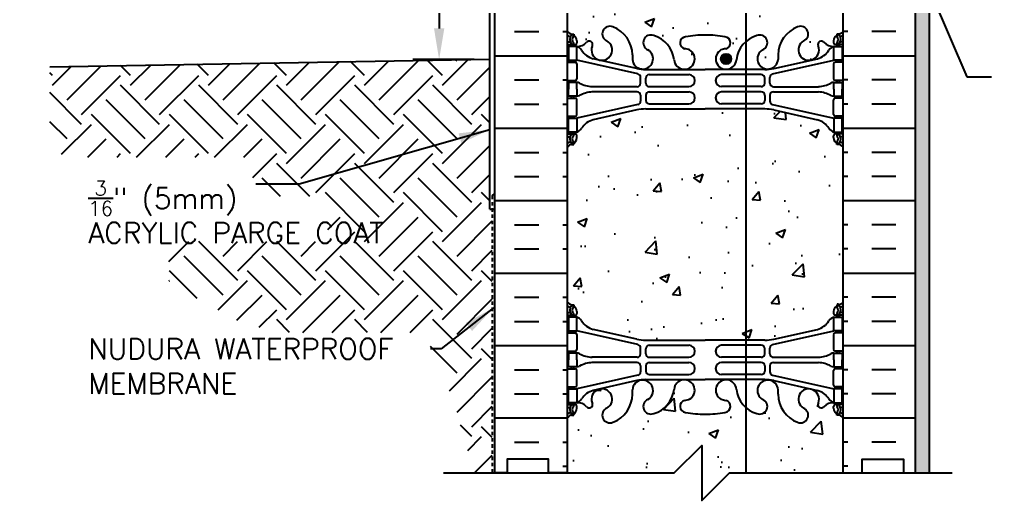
# Model space of a CAD drawing. Header units: inches. Extents: x 109 to 215, y 87 to 157.
# Drawn here: x 152.19 to 187.43, y 110.36 to 127.79 of the extents above; entities that cross this region are included whole.
import ezdxf

# ---------------------------------------------------------------- set-up
doc = ezdxf.new("R2010")
doc.units = ezdxf.units.IN
doc.header["$LTSCALE"] = 0.5
doc.header["$MEASUREMENT"] = 0
doc.linetypes.add('DASHED2', pattern=[0.375, 0.25, -0.125])
for name, color, linetype in [('HATCH', 12, 'Continuous'), ('line25', 2, 'Continuous'), ('LINE3', 3, 'Continuous'), ('LINE50', 5, 'Continuous'), ('LINE9', 9, 'Continuous'), ('TEXT', 4, 'Continuous'), ('Web_Edge', 9, 'Continuous')]:
    doc.layers.add(name, color=color, linetype=linetype)
doc.styles.add('DIM', font='romans.shx', dxfattribs={"width": 0.7})
doc.styles.add('ROMANS', font='romans.shx', dxfattribs={"height": 0.75})
doc.dimstyles.new('ext_12', dxfattribs={"dimscale": 12, "dimtxt": 0.09375, "dimasz": 0.09375, "dimexe": 0.09375, "dimexo": 0.0625, "dimgap": 0.0625, "dimtad": 1, "dimdec": 1, "dimzin": 3, "dimdsep": 46, "dimlunit": 4, "dimtxsty": 'DIM', "dimcen": 0.09, "dimdle": 0.09375, "dimclrt": 4, "dimadec": 0, "dimazin": 0, "dimtfac": 1, "dimtdec": 1, "dimtmove": 2, "dimatfit": 3, "dimfxl": 1, "dimfrac": 2, "dimtolj": 1, "dimtzin": 0, "dimarcsym": 0})

msp = doc.modelspace()

# ---------------------------------------------------------------- hatches: boundary and pattern name
at = {"layer": 'HATCH'}
h = msp.add_hatch(dxfattribs=at)
h.set_pattern_fill('AR-CONC', color=256, scale=0.5)
h.paths.add_polyline_path([(174.863, 154.425, 0.520567), (174.386, 154.425, 0.520567), (174.173, 154.425, 0.520567), (173.96, 154.425, 0.520567), (173.483, 154.425, 0.520567), (172.925, 154.425, 0.520567), (172.63, 154.425, 0.464822), (172.053, 154.425), (172.053, 153.553, 0.088416), (172.199, 153.455), (172.289, 153.455), (172.289, 153.414, -0.249069), (172.399, 153.207), (172.399, 153.139, -0.414214), (172.337, 153.077), (172.289, 153.077), (172.289, 153.007), (172.394, 153.007, -0.155529), (172.57, 152.873, 0.180914), (172.988, 152.561), (174.568, 152.208, 0.049521), (174.863, 152.173)])
h.paths.add_polyline_path([(182.053, 153.553), (182.053, 154.545, 0.481314), (181.681, 154.475, 0.520567), (181.32, 154.475, 0.520567), (180.811, 154.475, 0.520567), (180.696, 154.425, 0.520567), (180.088, 154.425, 0.039409), (180.053, 154.468, 0.039409), (180.018, 154.425, 0.520567), (179.411, 154.425, 0.520567), (179.296, 154.475, 0.520567), (178.787, 154.475, 0.520567), (178.425, 154.475, 0.520567), (178.031, 154.524, 0.520567), (177.637, 154.475, 0.520567), (177.276, 154.475, 0.520567), (176.767, 154.475, 0.520567), (176.652, 154.425, 0.520567), (176.045, 154.425, 0.520567), (175.47, 154.425, 0.520567), (174.863, 154.425), (174.863, 152.173, 0.005438), (174.895, 152.172), (177.053, 152.172), (179.211, 152.172, 0.054974), (179.538, 152.208), (181.119, 152.561, 0.180914), (181.536, 152.873, -0.155529), (181.712, 153.007), (181.817, 153.007), (181.817, 153.077), (181.77, 153.077, -0.414214), (181.707, 153.139), (181.707, 153.207, -0.249069), (181.817, 153.414), (181.817, 153.455), (181.907, 153.455, 0.08841)])
h.paths.add_polyline_path([(174.863, 149.598, -0.346523), (174.863, 149.941), (174.863, 150.717, 0.453086), (174.412, 150.378), (174.413, 150.213, -0.311223), (173.704, 149.197, -1), (173.49, 149.708, 2.155404), (172.952, 149.902), (172.963, 149.881, -0.834375), (172.752, 149.756, 0.23174), (172.394, 149.907), (172.289, 149.907), (172.289, 149.837), (172.337, 149.837, -0.414214), (172.399, 149.774), (172.399, 149.707, -0.249069), (172.289, 149.499), (172.289, 149.458), (172.199, 149.458, 0.088416), (172.053, 149.36), (172.053, 147.36), (172.053, 145.36, 0.088416), (172.199, 145.263), (172.289, 145.263), (172.289, 145.221, -0.249069), (172.399, 145.014), (172.399, 144.947, -0.414214), (172.337, 144.884), (172.289, 144.884), (172.289, 144.814), (172.394, 144.814, 0.231736), (172.752, 144.965, -0.8344), (172.963, 144.84), (172.952, 144.818, 2.155404), (173.49, 145.013, -1), (173.704, 145.524, -0.311223), (174.413, 144.508), (174.412, 144.343, 0.453086), (174.863, 144.004), (174.863, 144.78, -0.346523), (174.863, 145.123)])
h.paths.add_polyline_path([(178.521, 149.735, -0.183409), (178.183, 150.386, 1.661382), (177.622, 150.034, 0.055617), (177.801, 149.988, -0.843243), (177.767, 149.556, -0.047544), (177.053, 149.491, -0.047544), (176.339, 149.556, -0.843243), (176.305, 149.988, 0.055617), (176.484, 150.034, 1.661382), (175.923, 150.386, -0.30095), (175.187, 149.514, -0.336806), (174.863, 149.598), (174.863, 145.123, -0.336806), (175.187, 145.207, -0.30095), (175.923, 144.334, 1.661382), (176.484, 144.687, 0.055617), (176.305, 144.733, -0.843243), (176.339, 145.165, -0.047544), (177.053, 145.23, -0.047544), (177.767, 145.165, -0.843243), (177.801, 144.733, 0.055617), (177.622, 144.687, 1.661382), (178.183, 144.334, -0.183409), (178.521, 144.986)])
h.paths.add_polyline_path([(182.053, 149.36, 0.08841), (181.907, 149.458), (181.817, 149.458), (181.817, 149.499, -0.249069), (181.707, 149.707), (181.707, 149.774, -0.414214), (181.77, 149.837), (181.817, 149.837), (181.817, 149.907), (181.712, 149.907, 0.231736), (181.355, 149.756, -0.8344), (181.143, 149.881), (181.155, 149.902, 2.155404), (180.616, 149.708, -1), (180.402, 149.197, -0.311223), (179.694, 150.213), (179.694, 150.378, 1.661382), (179.133, 150.025, -1), (178.919, 149.514, -0.111393), (178.521, 149.735), (178.521, 144.986, -0.111393), (178.919, 145.207, -1), (179.133, 144.696, 1.661382), (179.694, 144.343), (179.694, 144.508, -0.311223), (180.402, 145.524, -1), (180.616, 145.013, 2.155404), (181.155, 144.818), (181.143, 144.84, -0.834375), (181.355, 144.965, 0.23174), (181.712, 144.814), (181.817, 144.814), (181.817, 144.884), (181.77, 144.884, -0.414214), (181.707, 144.947), (181.707, 145.014, -0.249069), (181.817, 145.221), (181.817, 145.263), (181.907, 145.263, 0.08841), (182.053, 145.36), (182.053, 146.285), (182.053, 147.36)])
h.paths.add_polyline_path([(179.508, 144.371, -1), (179.133, 144.371, -1)], flags=16)
h.paths.add_polyline_path([(174.863, 142.548, 0.049521), (174.568, 142.513), (172.988, 142.16, 0.17445), (172.58, 141.864, -0.168672), (172.394, 141.714), (172.289, 141.714), (172.289, 141.644), (172.337, 141.644, -0.414214), (172.399, 141.582), (172.399, 141.514, -0.249069), (172.289, 141.307), (172.289, 141.265), (172.199, 141.265, 0.088416), (172.053, 141.168), (172.053, 135.553, 0.088416), (172.199, 135.455), (172.289, 135.455), (172.289, 135.414, -0.249069), (172.399, 135.207), (172.399, 135.139, -0.414214), (172.337, 135.077), (172.289, 135.077), (172.289, 135.007), (172.394, 135.007, -0.168672), (172.58, 134.857, 0.17445), (172.988, 134.561), (174.568, 134.208, 0.049521), (174.863, 134.173)])
h.paths.add_polyline_path([(178.521, 142.549), (177.053, 142.549), (174.895, 142.549, 0.005438), (174.863, 142.548), (174.863, 134.173, 0.005438), (174.895, 134.172), (177.053, 134.172), (178.521, 134.172)])
h.paths.add_polyline_path([(182.053, 141.168, 0.08841), (181.907, 141.265), (181.817, 141.265), (181.817, 141.307, -0.137883), (181.73, 141.41), (179.55, 141.41, -0.414214), (179.05, 141.91), (179.05, 142.549), (178.521, 142.549), (178.521, 134.172), (179.211, 134.172, 0.054974), (179.538, 134.208), (181.119, 134.561, 0.17445), (181.526, 134.857, -0.168672), (181.712, 135.007), (181.817, 135.007), (181.817, 135.077), (181.77, 135.077, -0.414214), (181.707, 135.139), (181.707, 135.207, -0.249069), (181.817, 135.414), (181.817, 135.455), (181.907, 135.455, 0.08841), (182.053, 135.553), (182.053, 136.16), (179.65, 136.16, 0.414214), (179.55, 136.06), (179.55, 134.66), (179.05, 134.66), (179.05, 136.16, -0.414214), (179.55, 136.66), (182.053, 136.66)])
h.paths.add_polyline_path([(179.55, 142.51), (179.55, 142.01, 0.414214), (179.65, 141.91), (181.492, 141.91, 0.154445), (181.119, 142.16)], flags=17)
h.paths.add_polyline_path([(178.521, 131.735, -0.183409), (178.183, 132.386, 1.661382), (177.622, 132.034, 0.055617), (177.801, 131.988, -0.843243), (177.767, 131.556, -0.047544), (177.053, 131.491, -0.047544), (176.339, 131.556, -0.843243), (176.305, 131.988, 0.055617), (176.484, 132.034, 1.661382), (175.923, 132.386, -0.30095), (175.187, 131.514, -1), (174.973, 132.025, 1.661382), (174.412, 132.378), (174.413, 132.232, -0.316114), (173.704, 131.197, -1), (173.49, 131.708, 2.155404), (172.952, 131.902), (172.963, 131.881, -0.834375), (172.752, 131.756, 0.23174), (172.394, 131.907), (172.289, 131.907), (172.289, 131.837), (172.337, 131.837, -0.414214), (172.399, 131.774), (172.399, 131.707, -0.249069), (172.289, 131.499), (172.289, 131.458), (172.199, 131.458, 0.088416), (172.053, 131.36), (172.053, 129.36), (172.053, 127.36, 0.088416), (172.199, 127.263), (172.289, 127.263), (172.289, 127.221, -0.249069), (172.399, 127.014), (172.399, 126.947, -0.414214), (172.337, 126.884), (172.289, 126.884), (172.289, 126.814), (172.394, 126.814, 0.231736), (172.752, 126.965, -0.8344), (172.963, 126.84), (172.952, 126.818, 2.155404), (173.49, 127.013, -1), (173.704, 127.524, -0.311223), (174.413, 126.508), (174.412, 126.343, 1.661382), (174.973, 126.696, -1), (175.187, 127.207, -0.30095), (175.923, 126.334, 1.661382), (176.484, 126.687, 0.055617), (176.305, 126.733, -0.843243), (176.339, 127.165, -0.047544), (177.053, 127.23, -0.047544), (177.767, 127.165, -0.843243), (177.801, 126.733, 0.055617), (177.622, 126.687, 1.661382), (178.183, 126.334, -0.183409), (178.521, 126.986)])
h.paths.add_polyline_path([(177.997, 126.362, -1), (177.622, 126.362, -1)], flags=16)
h.paths.add_polyline_path([(182.053, 129.36), (182.053, 131.36, 0.08841), (181.907, 131.458), (181.817, 131.458), (181.817, 131.499, -0.249069), (181.707, 131.707), (181.707, 131.774, -0.414214), (181.77, 131.837), (181.817, 131.837), (181.817, 131.907), (181.712, 131.907, 0.231736), (181.355, 131.756, -0.8344), (181.143, 131.881), (181.155, 131.902, 2.155404), (180.616, 131.708, -1), (180.402, 131.197, -0.311223), (179.694, 132.213), (179.694, 132.378, 1.661382), (179.133, 132.025, -1), (178.919, 131.514, -0.111393), (178.521, 131.735), (178.521, 126.986, -0.111393), (178.919, 127.207, -1), (179.133, 126.696, 1.661382), (179.694, 126.343), (179.694, 126.488, -0.316114), (180.402, 127.524, -1), (180.616, 127.013, 2.155404), (181.155, 126.818), (181.143, 126.84, -0.834375), (181.355, 126.965, 0.23174), (181.712, 126.814), (181.817, 126.814), (181.817, 126.884), (181.77, 126.884, -0.414214), (181.707, 126.947), (181.707, 127.014, -0.249069), (181.817, 127.221), (181.817, 127.263), (181.907, 127.263, 0.08841), (182.053, 127.36)])
h.paths.add_polyline_path([(178.521, 124.549), (177.053, 124.549), (174.895, 124.549, 0.054974), (174.568, 124.513), (172.988, 124.16, 0.17445), (172.58, 123.864, -0.168672), (172.394, 123.714), (172.289, 123.714), (172.289, 123.644), (172.337, 123.644, -0.414214), (172.399, 123.582), (172.399, 123.514, -0.249069), (172.289, 123.307), (172.289, 123.265), (172.199, 123.265, 0.088416), (172.053, 123.168), (172.053, 117.553, 0.088416), (172.199, 117.455), (172.289, 117.455), (172.289, 117.414, -0.249069), (172.399, 117.207), (172.399, 117.139, -0.414214), (172.337, 117.077), (172.289, 117.077), (172.289, 117.007), (172.394, 117.007, -0.168672), (172.58, 116.857, 0.17445), (172.988, 116.561), (174.568, 116.208, 0.054974), (174.895, 116.172), (177.053, 116.172), (178.521, 116.172)])
h.paths.add_polyline_path([(182.053, 123.168, 0.08841), (181.907, 123.265), (181.817, 123.265), (181.817, 123.307, -0.249069), (181.707, 123.514), (181.707, 123.582, -0.414214), (181.77, 123.644), (181.817, 123.644), (181.817, 123.714), (181.712, 123.714, -0.168672), (181.526, 123.864, 0.17445), (181.119, 124.16), (179.538, 124.513, 0.054974), (179.211, 124.549), (178.521, 124.549), (178.521, 116.172), (179.211, 116.172, 0.054974), (179.538, 116.208), (181.119, 116.561, 0.17445), (181.526, 116.857, -0.168672), (181.712, 117.007), (181.817, 117.007), (181.817, 117.077), (181.77, 117.077, -0.414214), (181.707, 117.139), (181.707, 117.207, -0.249069), (181.817, 117.414), (181.817, 117.455), (181.907, 117.455, 0.08841), (182.053, 117.553)])
h.paths.add_polyline_path([(178.521, 113.735, -0.183409), (178.183, 114.386, 1.661382), (177.622, 114.034, 0.055617), (177.801, 113.988, -0.843243), (177.767, 113.556, -0.047544), (177.053, 113.491, -0.047544), (176.339, 113.556, -0.843243), (176.305, 113.988, 0.055617), (176.484, 114.034, 1.661382), (175.923, 114.386, -0.30095), (175.187, 113.514, -1), (174.973, 114.025, 1.661382), (174.412, 114.378), (174.413, 114.232, -0.316114), (173.704, 113.197, -1), (173.49, 113.708, 2.155404), (172.952, 113.902), (172.963, 113.881, -0.834375), (172.752, 113.756, 0.23174), (172.394, 113.907), (172.289, 113.907), (172.289, 113.837), (172.337, 113.837, -0.414214), (172.399, 113.774), (172.399, 113.707, -0.249069), (172.289, 113.499), (172.289, 113.458), (172.199, 113.458, 0.088416), (172.053, 113.36), (172.053, 111.36), (175.928, 111.36), (176.928, 112.36), (176.928, 110.36), (177.928, 111.36), (178.521, 111.36)])
h.paths.add_polyline_path([(182.053, 113.36, 0.08841), (181.907, 113.458), (181.817, 113.458), (181.817, 113.499, -0.249069), (181.707, 113.707), (181.707, 113.774, -0.414214), (181.77, 113.837), (181.817, 113.837), (181.817, 113.907), (181.712, 113.907, 0.231736), (181.355, 113.756, -0.8344), (181.143, 113.881), (181.155, 113.902, 2.155404), (180.616, 113.708, -1), (180.402, 113.197, -0.311223), (179.694, 114.213), (179.694, 114.378, 1.661382), (179.133, 114.025, -1), (178.919, 113.514, -0.111393), (178.521, 113.735), (178.521, 111.36), (182.053, 111.36)])
h = msp.add_hatch(dxfattribs=at)
h.set_pattern_fill('AR-SAND', color=256, scale=0.25, style=0)
h.set_pattern_definition([(37.5, (73.5921, 14.04015), (-0.0157483, 0.4817059), [0, -0.38, 0, -0.425, 0, -0.40625]), (7.5, (73.5921, 14.04015), (0.4424442, 0.7055365), [0, -0.205, 0, -0.3425, 0, -0.13125]), (327.5, (73.2846, 14.04015), (0.7785355, 0.0014148), [0, -0.125, 0, -0.45, 0, -0.5875]), (317.5, (73.2846, 14.04015), (0.7515317, 0.219419), [0, -0.0625, 0, -0.295, 0, -0.3375])])
h.paths.add_polyline_path([(185.178, 133.91), (184.678, 133.91), (184.678, 129.36), (184.678, 111.36), (185.178, 111.36)])
h = msp.add_hatch(dxfattribs=at)
h.set_pattern_fill('INSUL', color=256, scale=7, style=0)
h.set_pattern_definition([(0, (-2754.1084, -285.649), (0, 2.625), []), (0, (-2754.1084, -284.774), (0, 2.625), [0.875, -0.875]), (0, (-2754.1084, -283.899), (0, 2.625), [0.875, -0.875])])
h.paths.add_polyline_path([(169.428, 111.36), (169.866, 111.36), (169.866, 111.86), (171.366, 111.86), (171.366, 111.36), (172.053, 111.36), (172.053, 129.36), (171.366, 129.36), (171.366, 129.86), (169.866, 129.86), (169.866, 129.36), (169.428, 129.36)])
h = msp.add_hatch(dxfattribs=at)
h.set_pattern_fill('INSUL', color=256, scale=7, style=0)
h.set_pattern_definition([(180, (3108.2148, -285.649), (0, 2.625), []), (180, (3108.2148, -284.774), (0, 2.625), [0.875, -0.875]), (180, (3108.2148, -283.899), (0, 2.625), [0.875, -0.875])])
h.paths.add_polyline_path([(184.678, 111.36), (184.241, 111.36), (184.241, 111.86), (182.741, 111.86), (182.741, 111.36), (182.053, 111.36), (182.053, 129.36), (182.741, 129.36), (182.741, 129.86), (184.241, 129.86), (184.241, 129.36), (184.678, 129.36)])
h = msp.add_hatch(dxfattribs=at)
h.set_pattern_fill('EARTH', color=256, scale=8, angle=45, style=0)
h.set_pattern_definition([(45, (69.592, 14.0358), (2e-16, 2.828427), [2, -2]), (45, (69.0618, 14.5661), (2e-16, 2.828427), [2, -2]), (45, (68.5314, 15.0964), (2e-16, 2.828427), [2, -2]), (135, (68.5314, 15.45), (-2.828427, 4e-16), [2, -2]), (135, (69.0618, 15.9803), (-2.828427, 4e-16), [2, -2]), (135, (69.592, 16.5107), (-2.828427, 4e-16), [2, -2])])
h.paths.add_polyline_path([(152.203, 124.17), (152.203, 124.17), (152.192, 124.178)])
h.paths.add_polyline_path([(153.292, 126.078), (153.292, 123.294), (153.304, 123.284), (153.331, 123.26), (153.358, 123.235), (153.386, 123.211), (153.413, 123.186), (153.44, 123.162), (153.467, 123.137), (153.494, 123.112), (153.521, 123.087), (153.548, 123.063), (153.575, 123.038), (153.602, 123.013), (153.628, 122.988), (153.655, 122.962), (153.682, 122.937), (153.708, 122.912), (153.735, 122.886), (153.761, 122.861), (153.788, 122.836), (153.814, 122.81), (153.821, 122.803), (160.65, 122.803), (160.65, 121.375), (163.37, 121.375), (163.37, 119.743), (157.612, 119.743), (157.612, 118.243), (160.31, 116.765), (160.346, 116.757), (160.381, 116.75), (160.416, 116.742), (160.451, 116.735), (160.487, 116.727), (160.522, 116.72), (160.557, 116.712), (160.592, 116.705), (160.627, 116.697), (160.662, 116.689), (160.697, 116.682), (160.732, 116.674), (160.767, 116.667), (160.802, 116.659), (160.837, 116.651), (160.872, 116.644), (160.906, 116.636), (160.941, 116.628), (160.976, 116.621), (161.011, 116.613), (161.045, 116.605), (161.08, 116.597), (161.114, 116.59), (161.149, 116.582), (161.183, 116.574), (161.218, 116.566), (161.252, 116.558), (161.287, 116.551), (161.321, 116.543), (161.355, 116.535), (161.39, 116.527), (161.424, 116.519), (161.458, 116.511), (161.492, 116.503), (161.526, 116.496), (161.56, 116.488), (161.594, 116.48), (161.628, 116.472), (161.662, 116.464), (161.696, 116.456), (161.699, 116.455), (167.088, 116.455), (167.088, 115.186), (167.093, 115.185), (167.561, 114.753), (167.867, 114.168), (168.678, 111.36), (169.334, 111.36), (169.334, 120.915), (169.241, 120.915), (169.241, 126.356)])
at = {"layer": 'LINE3'}
msp.add_hatch(color=256, dxfattribs=at).paths.add_polyline_path([(177.622, 126.362, 1), (177.997, 126.362, 1)])

# ---------------------------------------------------------------- linework, layer by layer
at = {"layer": 'line25'}
for p, q in [((172.053, 129.36), (172.053, 111.36)), ((182.053, 111.36), (182.053, 129.36))]:
    msp.add_line(p, q, dxfattribs=at)
at = {"layer": 'LINE3'}
msp.add_line((178.521, 152.289), (178.521, 111.36), dxfattribs=at)
msp.add_circle((177.809, 126.362), 0.188, dxfattribs=at)
at = {"layer": 'LINE50'}
for p, q in [((169.428, 111.36), (169.428, 129.36)), ((184.678, 111.36), (184.678, 129.36)), ((153.292, 126.078), (169.241, 126.356))]:
    msp.add_line(p, q, dxfattribs=at)
for points in [[(172.053, 111.36), (171.366, 111.36), (171.366, 111.86), (169.866, 111.86), (169.866, 111.36), (169.428, 111.36)], [(182.053, 111.36), (182.741, 111.36), (182.741, 111.86), (184.241, 111.86), (184.241, 111.36), (184.678, 111.36)]]:
    msp.add_lwpolyline(points, dxfattribs=at)
at = {"layer": 'LINE9'}
for p, q in [((185.178, 111.36), (185.178, 133.91)), ((169.241, 120.92), (169.241, 132.92)), ((169.241, 120.92), (169.428, 120.92))]:
    msp.add_line(p, q, dxfattribs=at)
at = {"layer": 'LINE9', "linetype": 'DASHED2'}
for q in [(169.428, 121.495), (169.334, 111.36)]:
    msp.add_line((169.334, 121.401), q, dxfattribs=at)
at = {"layer": 'LINE9'}
msp.add_lwpolyline([(167.564, 111.36), (175.928, 111.36), (176.928, 112.36), (176.928, 110.36), (177.928, 111.36), (186.006, 111.36)], dxfattribs=at)
at = {"layer": 'TEXT'}
for p, q in [((167.407, 131.235), (167.407, 127.471)), ((168.677, 126.346), (166.448, 126.346))]:
    msp.add_line(p, q, dxfattribs=at)
msp.add_solid([(167.219, 127.471), (167.594, 127.471), (167.406, 126.346)], dxfattribs=at)
at = {"layer": 'Web_Edge'}
for p, q in [((172.199, 127.263), (172.289, 127.263)), ((172.289, 127.263), (172.289, 127.221)), ((181.907, 127.263), (181.817, 127.263)), ((181.817, 127.263), (181.817, 127.221)), ((172.053, 126.984), (172.131, 126.984)), ((172.053, 126.884), (172.337, 126.884)), ((172.199, 126.884), (172.199, 126.814)), ((172.289, 126.884), (172.289, 126.814)), ((172.399, 127.014), (172.399, 126.947)), ((181.707, 127.014), (181.707, 126.947)), ((182.053, 126.884), (181.77, 126.884)), ((181.817, 126.884), (181.817, 126.814)), ((181.907, 126.884), (181.907, 126.814)), ((182.053, 126.984), (181.975, 126.984)), ((172.952, 126.818), (172.963, 126.84)), ((174.413, 126.508), (174.412, 126.343)), ((179.694, 126.508), (179.694, 126.343)), ((181.155, 126.818), (181.143, 126.84)), ((172.053, 126.244), (172.337, 126.244)), ((172.199, 126.314), (172.199, 126.244)), ((172.289, 126.314), (172.289, 126.244)), ((174.612, 125.818), (172.394, 126.314)), ((172.399, 126.182), (172.399, 125.647)), ((174.568, 126.016), (172.988, 126.369)), ((179.495, 125.818), (181.712, 126.314)), ((179.538, 126.016), (181.119, 126.369)), ((181.707, 126.182), (181.707, 125.647)), ((182.053, 126.244), (181.77, 126.244)), ((181.817, 126.314), (181.817, 126.244)), ((181.907, 126.314), (181.907, 126.244)), ((174.895, 125.98), (177.053, 125.98)), ((179.211, 125.98), (177.053, 125.98)), ((172.053, 125.584), (172.337, 125.584)), ((172.199, 125.584), (172.199, 125.514)), ((172.289, 125.584), (172.289, 125.514)), ((174.709, 125.483), (174.709, 125.696)), ((174.897, 125.484), (174.897, 125.668)), ((175.022, 125.793), (176.461, 125.793)), ((179.084, 125.793), (177.645, 125.793)), ((179.209, 125.484), (179.209, 125.668)), ((179.397, 125.483), (179.397, 125.696)), ((182.053, 125.584), (181.77, 125.584)), ((181.817, 125.584), (181.817, 125.514)), ((181.907, 125.584), (181.907, 125.514)), ((174.584, 125.358), (172.947, 125.358)), ((174.584, 125.17), (172.947, 125.17)), ((175.022, 125.359), (176.461, 125.359)), ((175.022, 125.169), (176.461, 125.169)), ((179.084, 125.359), (177.645, 125.359)), ((179.084, 125.169), (177.645, 125.169)), ((179.522, 125.358), (181.159, 125.358)), ((179.522, 125.17), (181.159, 125.17)), ((172.053, 124.944), (172.337, 124.944)), ((172.199, 124.944), (172.199, 125.014)), ((172.289, 124.944), (172.289, 125.014)), ((172.399, 124.347), (172.399, 124.882)), ((174.709, 125.045), (174.709, 124.833)), ((174.897, 125.044), (174.897, 124.86)), ((179.209, 125.044), (179.209, 124.86)), ((179.397, 125.045), (179.397, 124.833)), ((181.707, 124.347), (181.707, 124.882)), ((182.053, 124.944), (181.77, 124.944)), ((181.817, 124.944), (181.817, 125.014)), ((181.907, 124.944), (181.907, 125.014)), ((174.612, 124.711), (172.394, 124.214)), ((174.568, 124.513), (172.988, 124.16)), ((174.895, 124.549), (177.053, 124.549)), ((175.022, 124.735), (176.461, 124.735)), ((179.211, 124.549), (177.053, 124.549)), ((179.084, 124.735), (177.645, 124.735)), ((179.495, 124.711), (181.712, 124.214)), ((179.538, 124.513), (181.119, 124.16)), ((172.053, 124.284), (172.337, 124.284)), ((172.199, 124.214), (172.199, 124.284)), ((172.289, 124.214), (172.289, 124.284)), ((182.053, 124.284), (181.77, 124.284)), ((181.817, 124.214), (181.817, 124.284)), ((181.907, 124.214), (181.907, 124.284)), ((172.199, 123.644), (172.199, 123.714)), ((172.289, 123.644), (172.289, 123.714)), ((181.817, 123.644), (181.817, 123.714)), ((181.907, 123.644), (181.907, 123.714)), ((172.053, 123.644), (172.337, 123.644)), ((172.053, 123.544), (172.131, 123.544)), ((172.399, 123.514), (172.399, 123.582)), ((181.707, 123.514), (181.707, 123.582)), ((182.053, 123.644), (181.77, 123.644)), ((182.053, 123.544), (181.975, 123.544)), ((172.199, 123.265), (172.289, 123.265)), ((172.289, 123.265), (172.289, 123.307)), ((181.817, 123.265), (181.817, 123.307)), ((181.907, 123.265), (181.817, 123.265)), ((172.199, 117.455), (172.289, 117.455)), ((172.289, 117.455), (172.289, 117.414)), ((181.907, 117.455), (181.817, 117.455)), ((181.817, 117.455), (181.817, 117.414)), ((172.053, 117.177), (172.131, 117.177)), ((172.053, 117.077), (172.337, 117.077)), ((172.199, 117.077), (172.199, 117.007)), ((172.289, 117.077), (172.289, 117.007)), ((172.399, 117.207), (172.399, 117.139)), ((181.707, 117.207), (181.707, 117.139)), ((182.053, 117.077), (181.77, 117.077)), ((181.817, 117.077), (181.817, 117.007)), ((181.907, 117.077), (181.907, 117.007)), ((182.053, 117.177), (181.975, 117.177)), ((172.053, 116.437), (172.337, 116.437)), ((172.199, 116.507), (172.199, 116.437)), ((172.289, 116.507), (172.289, 116.437)), ((174.612, 116.01), (172.394, 116.507)), ((172.399, 116.374), (172.399, 115.839)), ((174.568, 116.208), (172.988, 116.561)), ((179.495, 116.01), (181.712, 116.507)), ((179.538, 116.208), (181.119, 116.561)), ((181.707, 116.374), (181.707, 115.839)), ((182.053, 116.437), (181.77, 116.437)), ((181.817, 116.507), (181.817, 116.437)), ((181.907, 116.507), (181.907, 116.437)), ((174.895, 116.172), (177.053, 116.172)), ((175.022, 115.986), (176.461, 115.986)), ((179.211, 116.172), (177.053, 116.172)), ((179.084, 115.986), (177.645, 115.986)), ((172.053, 115.777), (172.337, 115.777)), ((172.199, 115.777), (172.199, 115.707)), ((172.289, 115.777), (172.289, 115.707)), ((174.709, 115.676), (174.709, 115.888)), ((174.897, 115.677), (174.897, 115.861)), ((179.209, 115.677), (179.209, 115.861)), ((179.397, 115.676), (179.397, 115.888)), ((182.053, 115.777), (181.77, 115.777)), ((181.817, 115.777), (181.817, 115.707)), ((181.907, 115.777), (181.907, 115.707)), ((174.584, 115.551), (172.947, 115.551)), ((174.584, 115.362), (172.947, 115.362)), ((174.709, 115.237), (174.709, 115.025)), ((174.897, 115.237), (174.897, 115.053)), ((175.022, 115.552), (176.461, 115.552)), ((175.022, 115.362), (176.461, 115.362)), ((179.084, 115.552), (177.645, 115.552)), ((179.084, 115.362), (177.645, 115.362)), ((179.209, 115.237), (179.209, 115.053)), ((179.397, 115.237), (179.397, 115.025)), ((179.522, 115.551), (181.159, 115.551)), ((179.522, 115.362), (181.159, 115.362)), ((172.053, 115.137), (172.337, 115.137)), ((172.199, 115.137), (172.199, 115.207)), ((172.289, 115.137), (172.289, 115.207)), ((174.612, 114.903), (172.394, 114.407)), ((172.399, 114.539), (172.399, 115.074)), ((175.022, 114.928), (176.461, 114.928)), ((179.084, 114.928), (177.645, 114.928)), ((179.495, 114.903), (181.712, 114.407)), ((181.707, 114.539), (181.707, 115.074)), ((182.053, 115.137), (181.77, 115.137)), ((181.817, 115.137), (181.817, 115.207)), ((181.907, 115.137), (181.907, 115.207)), ((174.568, 114.705), (172.988, 114.352)), ((174.895, 114.741), (177.053, 114.741)), ((179.211, 114.741), (177.053, 114.741)), ((179.538, 114.705), (181.119, 114.352)), ((172.053, 114.477), (172.337, 114.477)), ((172.199, 114.407), (172.199, 114.477)), ((172.289, 114.407), (172.289, 114.477)), ((174.413, 114.213), (174.412, 114.378)), ((179.694, 114.213), (179.694, 114.378)), ((182.053, 114.477), (181.77, 114.477)), ((181.817, 114.407), (181.817, 114.477)), ((181.907, 114.407), (181.907, 114.477)), ((172.053, 113.837), (172.337, 113.837)), ((172.199, 113.837), (172.199, 113.907)), ((172.289, 113.837), (172.289, 113.907)), ((172.952, 113.902), (172.963, 113.881)), ((181.155, 113.902), (181.143, 113.881)), ((182.053, 113.837), (181.77, 113.837)), ((181.817, 113.837), (181.817, 113.907)), ((181.907, 113.837), (181.907, 113.907)), ((172.053, 113.737), (172.131, 113.737)), ((172.289, 113.458), (172.289, 113.499)), ((172.399, 113.707), (172.399, 113.774)), ((181.707, 113.707), (181.707, 113.774)), ((181.817, 113.458), (181.817, 113.499)), ((182.053, 113.737), (181.975, 113.737)), ((172.199, 113.458), (172.289, 113.458)), ((181.907, 113.458), (181.817, 113.458))]:
    msp.add_line(p, q, dxfattribs=at)
for points in [[(172.094, 126.314), (172.394, 126.314), (172.394, 126.814), (172.094, 126.814)], [(182.012, 126.314), (181.712, 126.314), (181.712, 126.814), (182.012, 126.814)], [(172.094, 124.214), (172.394, 124.214), (172.394, 123.714), (172.094, 123.714)], [(182.012, 124.214), (181.712, 124.214), (181.712, 123.714), (182.012, 123.714)], [(172.094, 116.507), (172.394, 116.507), (172.394, 117.007), (172.094, 117.007)], [(182.012, 116.507), (181.712, 116.507), (181.712, 117.007), (182.012, 117.007)], [(172.094, 114.407), (172.394, 114.407), (172.394, 113.907), (172.094, 113.907)], [(182.012, 114.407), (181.712, 114.407), (181.712, 113.907), (182.012, 113.907)]]:
    msp.add_lwpolyline(points, close=True, dxfattribs=at)
for points in [[(172.394, 125.264), (172.394, 125.514), (172.094, 125.514), (172.094, 125.264)], [(181.712, 125.264), (181.712, 125.514), (182.012, 125.514), (182.012, 125.264)], [(172.394, 125.264), (172.394, 125.014), (172.094, 125.014), (172.094, 125.264)], [(181.712, 125.264), (181.712, 125.014), (182.012, 125.014), (182.012, 125.264)], [(172.394, 115.457), (172.394, 115.707), (172.094, 115.707), (172.094, 115.457)], [(181.712, 115.457), (181.712, 115.707), (182.012, 115.707), (182.012, 115.457)], [(172.394, 115.457), (172.394, 115.207), (172.094, 115.207), (172.094, 115.457)], [(181.712, 115.457), (181.712, 115.207), (182.012, 115.207), (182.012, 115.457)]]:
    msp.add_lwpolyline(points, dxfattribs=at)
for centre, radius, start, end in [((172.399, 127.721), 0.5, 226.2109, 250.5288), ((172.399, 127.721), 0.6, 234.7832, 245.0748), ((172.393, 127.069), 0.25, 140.1145, 222.4609), ((172.235, 127.2), 0.045, 321.448, 139.1879), ((172.149, 127.014), 0.25, 0, 70.5288), ((173.597, 127.268), 0.277, 67.32, 247.32), ((173.321, 126.502), 1.092, 0.3332, 69.4825), ((175.08, 126.951), 0.277, 67.32, 247.32), ((177.036, 123.453), 3.777, 89.7394, 100.6275), ((177.07, 123.453), 3.777, 79.3725, 90.2606), ((179.026, 126.951), 0.277, 292.68, 112.68), ((180.785, 126.502), 1.092, 110.5175, 179.6668), ((180.509, 127.268), 0.277, 292.68, 112.68), ((181.957, 127.014), 0.25, 109.4712, 180), ((181.871, 127.2), 0.045, 40.8121, 218.552), ((181.707, 127.721), 0.5, 289.4712, 313.7878), ((181.713, 127.069), 0.25, 317.5391, 39.8855), ((181.707, 127.721), 0.6, 294.9252, 305.2168), ((172.131, 127.004), 0.0196, 269.4032, 15.4901), ((172.137, 127.158), 0.021, 343.464, 63.9957), ((172.242, 126.93), 0.045, 222.4609, 42.4609), ((172.393, 127.069), 0.16, 140.0001, 222.4609), ((172.337, 126.947), 0.0625, 270, 0), ((172.419, 127.255), 0.441, 266.7976, 318.9873), ((172.846, 126.883), 0.125, 339.6243, 138.9873), ((173.303, 126.688), 0.375, 159.6243, 60.0685), ((174.896, 126.214), 1.034, 6.6669, 73.6635), ((176.359, 126.946), 0.22, 95.1835, 255.7396), ((177.747, 126.946), 0.22, 284.2604, 84.8165), ((179.21, 126.214), 1.034, 106.3365, 173.3331), ((180.803, 126.688), 0.375, 119.9315, 20.3757), ((181.26, 126.883), 0.125, 41.0127, 200.3757), ((181.688, 127.255), 0.441, 221.0127, 273.2024), ((181.77, 126.947), 0.0625, 180, 270), ((181.865, 126.93), 0.045, 137.5391, 317.5391), ((181.713, 127.069), 0.16, 317.5391, 39.9999), ((181.969, 127.158), 0.021, 116.0043, 196.536), ((181.975, 127.004), 0.0196, 164.5099, 270.5968), ((172.272, 126.472), 0.364, 34.9775, 70.3387), ((173.195, 127.083), 0.743, 212.7919, 253.8107), ((174.786, 126.371), 0.375, 184.2448, 60.0685), ((176.297, 126.362), 0.375, 184.2448, 60.0685), ((176.19, 125.907), 0.834, 69.3729, 82.1063), ((177.809, 126.362), 0.375, 119.9315, 355.7552), ((177.916, 125.907), 0.834, 97.8937, 110.6271), ((179.32, 126.371), 0.375, 119.9315, 355.7552), ((180.911, 127.083), 0.743, 286.1893, 327.2081), ((181.835, 126.472), 0.364, 109.6613, 145.0225), ((172.337, 126.182), 0.0625, 0, 90), ((181.77, 126.182), 0.0625, 90, 180), ((174.895, 127.48), 1.5, 257.4135, 270), ((174.584, 125.696), 0.125, 0, 77.3767), ((179.211, 127.48), 1.5, 270, 282.5865), ((179.522, 125.696), 0.125, 102.6233, 180), ((172.337, 125.647), 0.0625, 270, 0), ((172.39, 125.296), 0.219, 60.4937, 88.92), ((173.036, 126.525), 1.17, 242.6365, 265.6505), ((174.584, 125.483), 0.125, 270, 0), ((175.022, 125.668), 0.125, 90, 180), ((175.022, 125.484), 0.125, 180, 270), ((176.461, 125.576), 0.217, 270, 90), ((177.645, 125.576), 0.217, 90, 270), ((179.084, 125.668), 0.125, 0, 90), ((179.084, 125.484), 0.125, 270, 360), ((179.522, 125.483), 0.125, 180, 270), ((181.071, 126.525), 1.17, 274.3495, 297.3635), ((181.716, 125.296), 0.219, 91.08, 119.5063), ((181.77, 125.647), 0.0625, 180, 270), ((173.036, 124.003), 1.17, 94.3495, 117.3635), ((174.584, 125.045), 0.125, 0, 90), ((175.022, 125.044), 0.125, 90, 180), ((176.461, 124.952), 0.217, 270, 90), ((177.645, 124.952), 0.217, 90, 270), ((179.084, 125.044), 0.125, 0, 90), ((179.522, 125.045), 0.125, 90, 180), ((181.071, 124.003), 1.17, 62.6365, 85.6505), ((172.337, 124.882), 0.0625, 0, 90), ((172.39, 125.233), 0.219, 271.08, 299.5063), ((174.584, 124.833), 0.125, 282.6233, 0), ((175.022, 124.86), 0.125, 180, 270), ((179.084, 124.86), 0.125, 270, 0), ((179.522, 124.833), 0.125, 180, 257.3767), ((181.716, 125.233), 0.219, 240.4937, 268.92), ((181.77, 124.882), 0.0625, 90, 180), ((174.895, 123.049), 1.5, 90, 102.5865), ((179.211, 123.049), 1.5, 77.4135, 90), ((172.337, 124.347), 0.0625, 270, 0), ((173.195, 123.446), 0.743, 106.1893, 147.2081), ((180.911, 123.446), 0.743, 32.7919, 73.8107), ((181.77, 124.347), 0.0625, 180, 270), ((172.272, 124.057), 0.364, 289.6613, 325.0225), ((181.835, 124.057), 0.364, 214.9775, 250.3387), ((172.399, 122.807), 0.6, 114.9252, 125.2168), ((172.131, 123.525), 0.0196, 344.5099, 90.5968), ((172.393, 123.46), 0.25, 137.5391, 219.8855), ((172.137, 123.37), 0.021, 296.0043, 16.536), ((172.235, 123.329), 0.045, 220.8121, 38.552), ((172.242, 123.598), 0.045, 317.5391, 137.5391), ((172.393, 123.46), 0.16, 137.5391, 219.9999), ((172.149, 123.514), 0.25, 289.4712, 360), ((172.337, 123.582), 0.0625, 360, 90), ((181.77, 123.582), 0.0625, 90, 180), ((181.957, 123.514), 0.25, 180, 250.5288), ((181.865, 123.598), 0.045, 42.4609, 222.4609), ((181.871, 123.329), 0.045, 141.448, 319.1879), ((181.713, 123.46), 0.16, 320.0001, 42.4609), ((181.713, 123.46), 0.25, 320.1145, 42.4609), ((181.969, 123.37), 0.021, 163.464, 243.9957), ((181.975, 123.525), 0.0196, 89.4032, 195.4901), ((181.707, 122.807), 0.6, 54.7842, 65.0748), ((172.399, 122.807), 0.5, 109.4712, 133.7891), ((181.707, 122.807), 0.5, 46.2122, 70.5288), ((172.399, 117.914), 0.5, 226.2109, 250.5288), ((172.399, 117.914), 0.6, 234.7832, 245.0748), ((172.393, 117.261), 0.25, 140.1145, 222.4609), ((172.137, 117.351), 0.021, 343.464, 63.9957), ((172.235, 117.392), 0.045, 321.448, 139.1879), ((172.149, 117.207), 0.25, 0, 70.5288), ((172.393, 117.261), 0.16, 140.0001, 222.4609), ((181.957, 117.207), 0.25, 109.4712, 180), ((181.871, 117.392), 0.045, 40.8121, 218.552), ((181.713, 117.261), 0.16, 317.5391, 39.9999), ((181.707, 117.914), 0.5, 289.4712, 313.7878), ((181.713, 117.261), 0.25, 317.5391, 39.8855), ((181.969, 117.351), 0.021, 116.0043, 196.536), ((181.707, 117.914), 0.6, 294.9252, 305.2158), ((172.131, 117.196), 0.0196, 269.4032, 15.4901), ((172.242, 117.123), 0.045, 222.4609, 42.4609), ((172.337, 117.139), 0.0625, 270, 0), ((172.272, 116.664), 0.364, 34.9775, 70.3387), ((181.835, 116.664), 0.364, 109.6613, 145.0225), ((181.77, 117.139), 0.0625, 180, 270), ((181.865, 117.123), 0.045, 137.5391, 317.5391), ((181.975, 117.196), 0.0196, 164.5099, 270.5968), ((173.195, 117.275), 0.743, 212.7919, 253.8107), ((180.911, 117.275), 0.743, 286.1893, 327.2081), ((172.337, 116.374), 0.0625, 0, 90), ((181.77, 116.374), 0.0625, 90, 180), ((174.895, 117.672), 1.5, 257.4135, 270), ((174.584, 115.888), 0.125, 0, 77.3767), ((175.022, 115.861), 0.125, 90, 180), ((176.461, 115.769), 0.217, 270, 90), ((177.645, 115.769), 0.217, 90, 270), ((179.084, 115.861), 0.125, 0, 90), ((179.211, 117.672), 1.5, 270, 282.5865), ((179.522, 115.888), 0.125, 102.6233, 180), ((172.337, 115.839), 0.0625, 270, 0), ((172.39, 115.488), 0.219, 60.4937, 88.92), ((173.036, 116.718), 1.17, 242.6365, 265.6505), ((174.584, 115.676), 0.125, 270, 0), ((175.022, 115.677), 0.125, 180, 270), ((179.084, 115.677), 0.125, 270, 360), ((179.522, 115.676), 0.125, 180, 270), ((181.071, 116.718), 1.17, 274.3495, 297.3635), ((181.716, 115.488), 0.219, 91.08, 119.5063), ((181.77, 115.839), 0.0625, 180, 270), ((172.39, 115.425), 0.219, 271.08, 299.5063), ((173.036, 114.196), 1.17, 94.3495, 117.3635), ((174.584, 115.237), 0.125, 0, 90), ((175.022, 115.237), 0.125, 90, 180), ((176.461, 115.145), 0.217, 270, 90), ((177.645, 115.145), 0.217, 90, 270), ((179.084, 115.237), 0.125, 0, 90), ((179.522, 115.237), 0.125, 90, 180), ((181.071, 114.196), 1.17, 62.6365, 85.6505), ((181.716, 115.425), 0.219, 240.4937, 268.92), ((172.337, 115.074), 0.0625, 0, 90), ((174.584, 115.025), 0.125, 282.6233, 0), ((175.022, 115.053), 0.125, 180, 270), ((179.084, 115.053), 0.125, 270, 0), ((179.522, 115.025), 0.125, 180, 257.3767), ((181.77, 115.074), 0.0625, 90, 180), ((172.337, 114.539), 0.0625, 270, 0), ((174.786, 114.35), 0.375, 299.9315, 175.7552), ((174.895, 113.241), 1.5, 90, 102.5865), ((176.297, 114.359), 0.375, 299.9315, 175.7552), ((177.809, 114.359), 0.375, 4.2448, 240.0685), ((179.32, 114.35), 0.375, 4.2448, 240.0685), ((179.211, 113.241), 1.5, 77.4135, 90), ((181.77, 114.539), 0.0625, 180, 270), ((173.195, 113.638), 0.743, 106.1893, 147.2081), ((173.303, 114.033), 0.375, 299.9315, 200.3757), ((173.321, 114.219), 1.092, 290.5175, 359.6668), ((174.896, 114.506), 1.034, 286.3365, 353.3331), ((179.21, 114.506), 1.034, 186.6669, 253.6635), ((180.785, 114.219), 1.092, 180.3332, 249.4825), ((180.803, 114.033), 0.375, 339.6243, 240.0685), ((180.911, 113.638), 0.743, 32.7919, 73.8107), ((172.242, 113.79), 0.045, 317.5391, 137.5391), ((172.337, 113.774), 0.0625, 360, 90), ((172.272, 114.249), 0.364, 289.6613, 325.0225), ((172.419, 113.466), 0.441, 41.0127, 93.2024), ((172.846, 113.838), 0.125, 221.0127, 20.3757), ((175.08, 113.77), 0.277, 112.68, 292.68), ((176.359, 113.775), 0.22, 104.2604, 264.8165), ((176.19, 114.814), 0.834, 277.8937, 290.6271), ((177.916, 114.814), 0.834, 249.3729, 262.1063), ((177.747, 113.775), 0.22, 275.1835, 75.7396), ((179.026, 113.77), 0.277, 247.32, 67.32), ((181.26, 113.838), 0.125, 159.6243, 318.9873), ((181.688, 113.466), 0.441, 86.7976, 138.9873), ((181.835, 114.249), 0.364, 214.9775, 250.3387), ((181.77, 113.774), 0.0625, 90, 180), ((181.865, 113.79), 0.045, 42.4609, 222.4609), ((172.399, 112.999), 0.6, 114.9252, 125.2168), ((172.399, 112.999), 0.5, 109.4712, 133.7891), ((172.131, 113.717), 0.0196, 344.5099, 90.5968), ((172.393, 113.652), 0.25, 137.5391, 219.8855), ((172.137, 113.563), 0.021, 296.0043, 16.536), ((172.235, 113.521), 0.045, 220.8121, 38.552), ((172.393, 113.652), 0.16, 137.5391, 219.9999), ((172.149, 113.707), 0.25, 289.4712, 360), ((173.597, 113.452), 0.277, 112.68, 292.68), ((177.036, 117.268), 3.777, 259.3725, 270.2606), ((177.07, 117.268), 3.777, 269.7394, 280.6275), ((180.509, 113.452), 0.277, 247.32, 67.32), ((181.957, 113.707), 0.25, 180, 250.5288), ((181.871, 113.521), 0.045, 141.448, 319.1879), ((181.713, 113.652), 0.16, 320.0001, 42.4609), ((181.707, 112.999), 0.5, 46.2122, 70.5288), ((181.713, 113.652), 0.25, 320.1145, 42.4609), ((181.969, 113.563), 0.021, 163.464, 243.9957), ((181.975, 113.717), 0.0196, 89.4032, 195.4901), ((181.707, 112.999), 0.6, 54.7832, 65.0748)]:
    msp.add_arc(centre, radius, start, end, dxfattribs=at)
for points in [[(174.897, 125.489), (174.897, 125.663)], [(179.209, 125.489), (179.209, 125.663)], [(174.897, 125.039), (174.897, 124.865)], [(179.209, 125.039), (179.209, 124.865)], [(174.897, 115.682), (174.897, 115.856)], [(179.209, 115.682), (179.209, 115.856)], [(174.897, 115.232), (174.897, 115.058)], [(179.209, 115.232), (179.209, 115.058)]]:
    msp.add_open_spline(points, degree=1, dxfattribs=at)

# ---------------------------------------------------------------- texts
at = {"layer": 'TEXT', "char_height": 0.75, "attachment_point": 4, "style": 'ROMANS'}
for s, insert, width in [('\\A1;{\\H0.7x;\\S3/16;}" (5mm) \\PACRYLIC PARGE COAT', (154.687, 120.812), 11.74859), ('\\A1;NUDURA WATERPROOF MEMBRANE', (154.687, 115.23), 12.78313)]:
    msp.add_mtext(s, dxfattribs=dict(at, insert=insert, width=width))

# ---------------------------------------------------------------- leaders
at = {"layer": 'TEXT'}
for points in [[(183.366, 133.098), (186.534, 125.718), (187.431, 125.718)], [(169.241, 123.797), (162.328, 121.828), (160.766, 121.828)], [(169.374, 117.342), (167.474, 115.863), (167.087, 115.863)]]:
    msp.add_leader(points, dimstyle='ext_12', override={"dimgap": 0.0625, "dimtad": 0}, dxfattribs=at)

doc.saveas('drawing.dxf')
